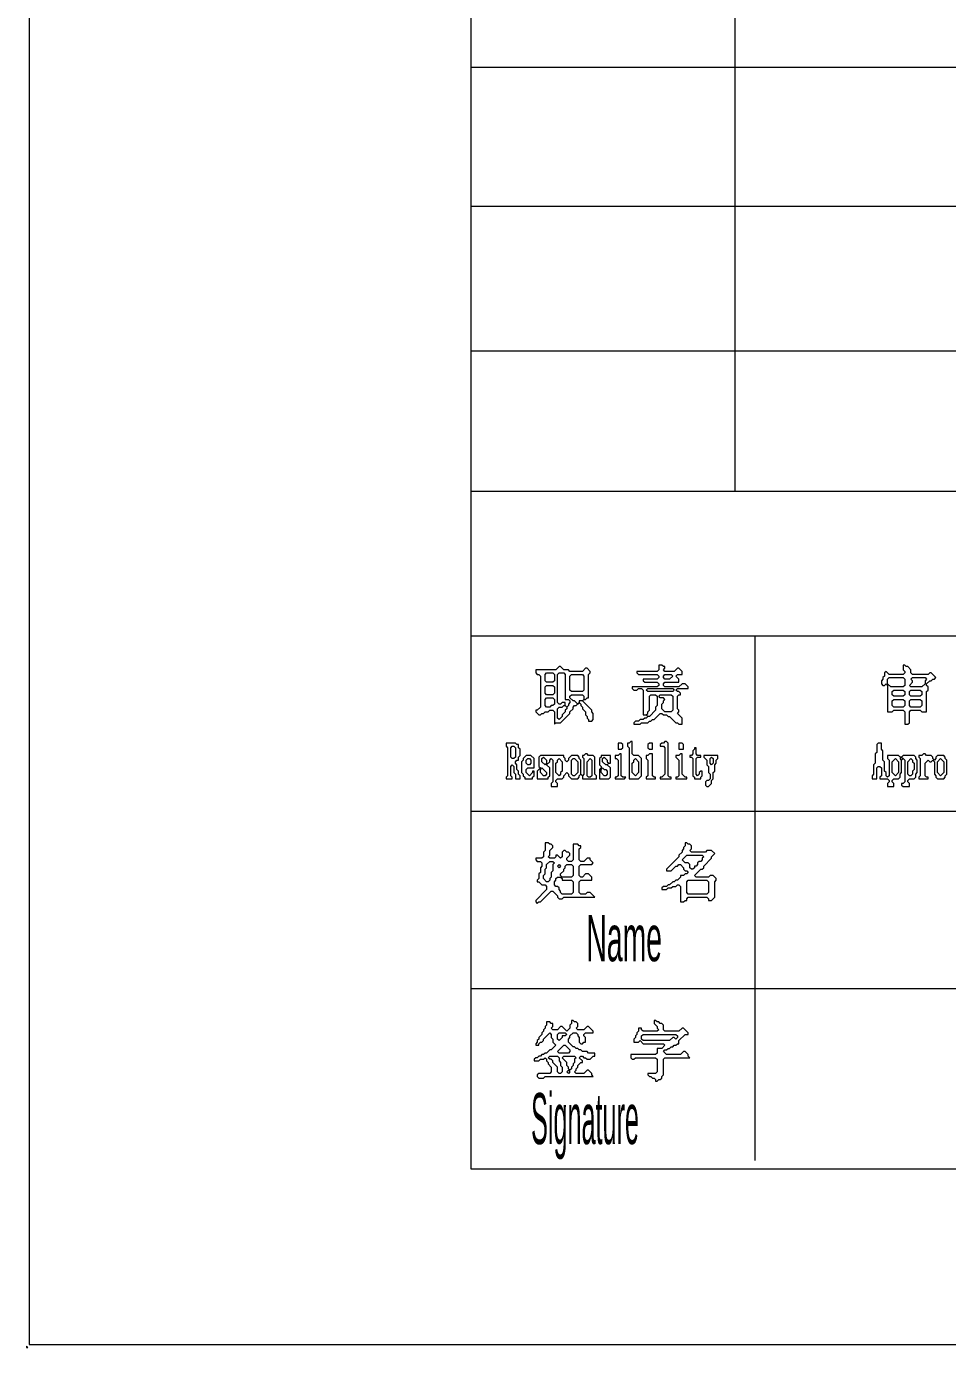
# Model space of a CAD drawing. Header units: millimetres. Extents: x 10 to 220, y 12 to 309.
# Drawn here: x 9.9 to 61.7, y 11.6 to 85.8 of the extents above; entities that cross this region are included whole.
import ezdxf

# ---------------------------------------------------------------- set-up
doc = ezdxf.new("R2010")
doc.units = ezdxf.units.MM
for name, color, linetype, lineweight in [('OCR_TEXT', 6, 'Continuous', 0), ('TRACE_STRAIGHT', 5, 'Continuous', 0), ('TRACE_TEXT_SYMBOL', 6, 'Continuous', 0)]:
    doc.layers.add(name, color=color, linetype=linetype, lineweight=lineweight)
doc.styles.add('wqy-unicode', font='wqy-unicode.lff')

msp = doc.modelspace()

# ---------------------------------------------------------------- linework, layer by layer
at = {"layer": 'TRACE_STRAIGHT', "color": 5}
for p, q in [((10.043, 308.516), (10.043, 11.726)), ((34.874, 298.539), (34.874, 21.606)), ((49.72, 238.503), (49.72, 59.675)), ((34.874, 83.516), (209.428, 83.516)), ((34.874, 75.698), (209.428, 75.698)), ((34.874, 67.564), (209.428, 67.564)), ((34.874, 59.675), (209.43, 59.675)), ((34.874, 51.549), (209.43, 51.549)), ((50.844, 51.549), (50.844, 22.072)), ((34.874, 41.7), (209.428, 41.7)), ((34.874, 31.743), (209.428, 31.743)), ((34.874, 21.606), (209.901, 21.606)), ((10.043, 11.726), (219.681, 11.726))]:
    msp.add_line(p, q, dxfattribs=at)
at = {"layer": 'TRACE_TEXT_SYMBOL', "color": 6}
for points in [[(39.838, 49.82), (39.663, 49.645), (38.525, 49.645), (38.525, 49.469), (38.612, 49.382), (38.7, 49.382), (38.788, 49.294), (38.788, 47.543), (38.612, 47.368), (38.525, 47.368), (38.525, 47.281), (38.7, 47.105), (38.788, 47.105), (38.875, 47.193), (38.963, 47.193), (39.05, 47.281), (39.225, 47.281), (39.313, 47.368), (39.488, 47.368), (39.576, 47.281), (39.576, 46.58), (39.663, 46.668), (39.926, 46.668), (40.451, 47.193), (40.451, 47.281), (40.626, 47.456), (40.626, 47.543), (40.714, 47.631), (40.801, 47.631), (40.976, 47.806), (41.064, 47.718), (41.064, 47.631), (41.152, 47.543), (41.152, 47.456), (41.327, 47.281), (41.327, 47.105), (41.414, 47.018), (41.414, 46.93), (41.502, 46.843), (41.502, 46.755), (41.677, 46.755), (41.764, 46.843), (41.764, 47.193), (41.677, 47.281), (41.677, 47.368), (41.152, 47.893), (41.239, 47.981), (41.327, 47.981), (41.414, 48.069), (41.502, 48.069), (41.502, 49.382), (41.589, 49.469), (41.589, 49.557), (41.414, 49.732), (41.327, 49.732), (41.152, 49.557), (40.451, 49.557), (40.364, 49.645), (40.101, 49.645), (39.926, 49.82)], [(59.188, 49.907), (59.188, 49.645), (59.276, 49.557), (59.276, 49.469), (59.188, 49.382), (58.4, 49.382), (58.225, 49.557), (58.138, 49.469), (58.138, 49.294), (58.05, 49.207), (58.05, 49.119), (57.962, 49.032), (57.962, 48.857), (58.05, 48.769), (58.138, 48.769), (58.225, 48.857), (58.313, 48.769), (58.313, 47.281), (58.575, 47.281), (58.663, 47.368), (59.188, 47.368), (59.276, 47.281), (59.276, 46.58), (59.451, 46.58), (59.538, 46.668), (59.538, 47.281), (59.626, 47.368), (60.151, 47.368), (60.239, 47.281), (60.502, 47.281), (60.502, 48.419), (60.589, 48.506), (60.589, 48.681), (60.502, 48.769), (60.502, 48.857), (60.677, 49.032), (60.764, 49.032), (60.852, 49.119), (60.939, 49.119), (61.027, 49.207), (60.764, 49.469), (60.677, 49.469), (60.589, 49.382), (59.714, 49.382), (59.626, 49.469), (59.626, 49.645), (59.451, 49.82), (59.363, 49.82), (59.276, 49.907)], [(39.05, 49.382), (39.138, 49.469), (39.488, 49.469), (39.576, 49.382), (39.576, 49.032), (39.488, 48.944), (39.138, 48.944), (39.05, 49.032)], [(39.751, 49.382), (39.838, 49.469), (40.101, 49.469), (40.188, 49.382), (40.188, 47.981), (40.364, 47.981), (40.451, 47.893), (40.451, 47.806), (40.364, 47.718), (40.364, 47.631), (40.276, 47.543), (40.188, 47.631), (40.188, 47.806), (40.013, 47.806), (39.926, 47.718), (39.838, 47.718), (39.751, 47.806)], [(40.451, 49.294), (40.539, 49.382), (41.152, 49.382), (41.239, 49.294), (41.239, 48.506), (41.152, 48.419), (40.539, 48.419), (40.451, 48.506)], [(45.705, 49.294), (45.792, 49.382), (46.142, 49.382), (46.23, 49.294), (46.055, 49.119), (45.792, 49.119), (45.705, 49.207)], [(58.313, 49.119), (58.4, 49.207), (59.188, 49.207), (59.276, 49.119), (59.276, 48.769), (59.188, 48.681), (58.488, 48.681), (58.313, 48.857)], [(59.626, 49.119), (59.714, 49.207), (60.414, 49.207), (60.502, 49.119), (60.414, 49.032), (60.414, 48.857), (60.239, 48.681), (59.626, 48.681), (59.538, 48.769), (59.714, 48.944), (59.714, 49.032)], [(39.05, 48.681), (39.138, 48.769), (39.488, 48.769), (39.576, 48.681), (39.576, 48.331), (39.488, 48.244), (39.138, 48.244), (39.05, 48.331)], [(44.741, 48.506), (44.829, 48.594), (46.23, 48.594), (46.317, 48.506), (46.23, 48.419), (44.829, 48.419)], [(58.575, 48.419), (58.663, 48.506), (59.188, 48.506), (59.276, 48.419), (59.276, 48.244), (59.188, 48.156), (58.663, 48.156), (58.575, 48.244)], [(59.538, 48.419), (59.626, 48.506), (60.151, 48.506), (60.239, 48.419), (60.239, 48.244), (60.151, 48.156), (59.626, 48.156), (59.538, 48.244)], [(39.05, 47.981), (39.138, 48.069), (39.488, 48.069), (39.576, 47.981), (39.576, 47.718), (39.488, 47.631), (39.4, 47.631), (39.313, 47.543), (39.138, 47.543), (39.05, 47.631)], [(40.013, 47.543), (40.101, 47.631), (40.188, 47.631), (40.276, 47.543), (40.276, 47.456), (40.188, 47.368), (40.188, 47.281), (40.013, 47.105), (40.013, 47.018), (39.838, 46.843), (39.751, 46.93), (39.751, 47.456), (39.838, 47.543)], [(40.451, 48.156), (40.539, 48.244), (41.152, 48.244), (41.239, 48.156), (41.239, 47.981), (41.152, 47.893), (40.976, 47.893), (40.976, 47.806), (40.889, 47.718), (40.714, 47.893), (40.626, 47.893), (40.451, 48.069)], [(44.917, 48.156), (45.004, 48.244), (45.267, 48.244), (45.354, 48.156), (45.354, 47.631), (45.267, 47.543), (45.267, 47.368), (44.917, 47.018), (44.829, 47.018), (44.741, 47.105), (44.829, 47.193), (44.829, 47.281), (44.917, 47.368)], [(45.442, 48.156), (45.529, 48.244), (46.142, 48.244), (46.23, 48.156), (46.23, 47.368), (46.142, 47.281), (45.792, 47.281), (45.617, 47.456), (45.617, 47.718), (45.705, 47.806), (45.705, 47.893), (45.792, 47.981), (45.705, 48.069), (45.529, 48.069)], [(58.575, 47.893), (58.663, 47.981), (59.188, 47.981), (59.276, 47.893), (59.276, 47.631), (59.188, 47.543), (58.663, 47.543), (58.575, 47.631)], [(59.538, 47.893), (59.626, 47.981), (60.151, 47.981), (60.239, 47.893), (60.239, 47.631), (60.151, 47.543), (59.626, 47.543), (59.538, 47.631)], [(36.861, 45.529), (36.861, 45.354), (36.949, 45.267), (36.949, 43.691), (36.861, 43.603), (36.861, 43.516), (37.212, 43.516), (37.212, 43.603), (37.124, 43.691), (37.124, 44.216), (37.212, 44.304), (37.299, 44.216), (37.299, 43.866), (37.387, 43.778), (37.387, 43.516), (37.649, 43.516), (37.649, 43.691), (37.562, 43.778), (37.562, 43.953), (37.474, 44.041), (37.474, 44.304), (37.387, 44.391), (37.387, 44.479), (37.474, 44.566), (37.562, 44.566), (37.562, 44.741), (37.649, 44.829), (37.649, 45.179), (37.562, 45.267), (37.562, 45.442), (37.474, 45.442), (37.387, 45.529)], [(37.124, 45.267), (37.212, 45.354), (37.299, 45.354), (37.387, 45.267), (37.387, 44.741), (37.299, 44.654), (37.212, 44.654), (37.124, 44.741)], [(43.165, 45.529), (43.165, 45.179), (43.341, 45.179), (43.428, 45.267), (43.428, 45.442), (43.341, 45.529)], [(43.866, 45.617), (43.778, 45.529), (43.691, 45.529), (43.691, 45.354), (43.778, 45.267), (43.778, 43.516), (44.304, 43.516), (44.479, 43.691), (44.479, 44.654), (44.304, 44.829), (44.041, 44.829), (43.953, 44.917), (43.953, 45.617)], [(44.917, 45.529), (44.829, 45.442), (44.829, 45.267), (44.917, 45.179), (45.092, 45.179), (45.092, 45.529)], [(45.792, 45.617), (45.705, 45.529), (45.617, 45.529), (45.529, 45.442), (45.529, 45.354), (45.705, 45.354), (45.792, 45.267), (45.792, 43.778), (45.617, 43.603), (45.529, 43.603), (45.529, 43.516), (46.142, 43.516), (46.142, 43.603), (46.055, 43.603), (45.967, 43.691), (45.967, 45.529), (45.88, 45.617)], [(46.58, 45.529), (46.58, 45.179), (46.843, 45.179), (46.843, 45.442), (46.755, 45.529)], [(38, 44.829), (37.824, 44.654), (37.824, 44.566), (37.737, 44.479), (37.737, 43.866), (37.824, 43.778), (37.824, 43.691), (37.912, 43.603), (37.912, 43.516), (38.35, 43.516), (38.35, 43.603), (38.437, 43.691), (38.437, 43.953), (38.35, 43.953), (38.35, 43.866), (38.175, 43.691), (38, 43.866), (38, 44.041), (38.087, 44.129), (38.437, 44.129), (38.437, 44.654), (38.262, 44.829)], [(38, 44.566), (38.087, 44.654), (38.175, 44.654), (38.262, 44.566), (38.262, 44.391), (38.175, 44.304), (38.087, 44.304), (38, 44.391)], [(41.327, 44.917), (41.239, 44.829), (41.152, 44.829), (41.152, 44.741), (41.239, 44.654), (41.239, 43.778), (41.152, 43.691), (41.064, 43.778), (41.064, 44.566), (40.976, 44.654), (40.976, 44.741), (40.889, 44.829), (40.539, 44.829), (40.364, 44.654), (40.364, 44.566), (40.276, 44.479), (40.188, 44.566), (40.188, 44.654), (40.101, 44.741), (40.101, 44.829), (38.788, 44.829), (38.7, 44.741), (38.7, 44.216), (38.788, 44.129), (38.612, 43.953), (38.612, 43.516), (39.225, 43.516), (39.225, 43.603), (39.313, 43.691), (39.313, 44.129), (39.138, 44.304), (39.313, 44.479), (39.313, 44.566), (39.4, 44.654), (39.488, 44.566), (39.488, 43.341), (39.4, 43.253), (39.4, 43.078), (39.751, 43.078), (39.751, 43.253), (39.663, 43.341), (39.663, 43.428), (39.751, 43.516), (40.013, 43.516), (40.101, 43.603), (40.101, 43.691), (40.276, 43.866), (40.364, 43.778), (40.364, 43.691), (40.539, 43.516), (40.889, 43.516), (40.976, 43.603), (40.976, 43.691), (41.064, 43.778), (41.152, 43.691), (41.152, 43.516), (41.94, 43.516), (41.94, 43.691), (41.852, 43.778), (41.852, 44.741), (41.764, 44.829), (41.502, 44.829), (41.414, 44.917)], [(38.875, 44.654), (38.963, 44.741), (39.138, 44.566), (39.138, 44.391), (39.05, 44.304), (38.875, 44.479)], [(39.751, 44.566), (39.838, 44.654), (40.013, 44.479), (40.013, 43.953), (39.926, 43.866), (39.926, 43.778), (39.838, 43.691), (39.663, 43.866), (39.663, 44.391), (39.751, 44.479)], [(40.539, 44.566), (40.626, 44.654), (40.714, 44.654), (40.889, 44.479), (40.889, 43.866), (40.714, 43.691), (40.626, 43.691), (40.539, 43.778)], [(41.589, 44.654), (41.677, 44.566), (41.677, 43.691), (41.589, 43.603), (41.502, 43.603), (41.414, 43.691), (41.414, 44.479)], [(42.202, 44.829), (42.202, 44.741), (42.115, 44.654), (42.115, 44.304), (42.202, 44.216), (42.202, 44.129), (42.115, 44.041), (42.115, 43.516), (42.64, 43.516), (42.728, 43.603), (42.728, 44.129), (42.552, 44.304), (42.64, 44.391), (42.728, 44.391), (42.728, 44.829)], [(42.29, 44.654), (42.377, 44.741), (42.552, 44.566), (42.552, 44.479), (42.64, 44.391), (42.552, 44.304), (42.465, 44.304), (42.29, 44.479)], [(43.253, 44.917), (43.165, 44.829), (42.99, 44.829), (42.99, 44.654), (43.078, 44.654), (43.165, 44.566), (43.165, 43.691), (43.078, 43.603), (42.99, 43.603), (42.99, 43.516), (43.516, 43.516), (43.603, 43.603), (43.428, 43.603), (43.341, 43.691), (43.341, 44.917)], [(44.041, 44.566), (44.129, 44.654), (44.304, 44.479), (44.304, 43.866), (44.129, 43.691), (43.953, 43.866), (43.953, 44.391), (44.041, 44.479)], [(44.917, 44.917), (44.829, 44.829), (44.741, 44.829), (44.741, 44.654), (44.829, 44.566), (44.829, 43.691), (44.741, 43.603), (44.741, 43.516), (45.267, 43.516), (45.267, 43.603), (45.179, 43.603), (45.092, 43.691), (45.092, 44.917)], [(46.668, 44.917), (46.58, 44.829), (46.405, 44.829), (46.405, 44.741), (46.58, 44.566), (46.58, 43.691), (46.493, 43.603), (46.405, 43.603), (46.405, 43.516), (47.018, 43.516), (47.018, 43.603), (46.93, 43.603), (46.755, 43.778), (46.755, 44.917)], [(47.456, 45.267), (47.456, 45.179), (47.368, 45.092), (47.368, 44.917), (47.281, 44.829), (47.193, 44.829), (47.193, 44.741), (47.281, 44.741), (47.368, 44.654), (47.368, 43.691), (47.456, 43.603), (47.456, 43.516), (47.806, 43.516), (47.806, 43.603), (47.893, 43.691), (47.893, 43.953), (47.806, 43.953), (47.718, 43.866), (47.718, 43.778), (47.631, 43.691), (47.543, 43.778), (47.543, 44.654), (47.631, 44.741), (47.806, 44.741), (47.806, 44.829), (47.631, 44.829), (47.543, 44.917), (47.543, 45.267)], [(47.981, 44.829), (47.981, 44.741), (48.156, 44.566), (48.156, 44.304), (48.244, 44.216), (48.244, 43.866), (48.331, 43.778), (48.331, 43.516), (48.244, 43.428), (48.156, 43.428), (48.069, 43.341), (48.069, 43.165), (48.156, 43.078), (48.244, 43.078), (48.419, 43.253), (48.419, 43.428), (48.506, 43.516), (48.506, 43.866), (48.594, 43.953), (48.594, 44.304), (48.681, 44.391), (48.681, 44.566), (48.769, 44.654), (48.769, 44.829)], [(48.331, 44.654), (48.419, 44.741), (48.506, 44.654), (48.506, 44.391), (48.419, 44.304), (48.331, 44.391)], [(58.75, 44.654), (58.926, 44.479), (58.926, 43.866), (58.75, 43.691), (58.575, 43.866), (58.575, 44.479)], [(59.013, 44.654), (59.101, 44.741), (59.188, 44.654), (59.101, 44.566)], [(59.626, 44.654), (59.714, 44.566), (59.714, 44.479), (59.801, 44.391), (59.801, 44.041), (59.714, 43.953), (59.714, 43.778), (59.626, 43.691), (59.538, 43.691), (59.451, 43.778), (59.451, 44.479)], [(60.326, 44.917), (60.239, 44.829), (60.064, 44.829), (60.064, 44.741), (60.151, 44.654), (60.151, 43.691), (60.064, 43.603), (60.064, 43.516), (60.589, 43.516), (60.589, 43.603), (60.502, 43.603), (60.414, 43.691), (60.414, 44.391), (60.589, 44.566), (60.677, 44.479), (60.764, 44.479), (60.852, 44.566), (60.939, 44.479), (60.939, 43.778), (61.027, 43.691), (61.027, 43.603), (61.114, 43.516), (61.465, 43.516), (61.552, 43.603), (61.552, 43.691), (61.64, 43.778), (61.64, 44.566), (61.552, 44.654), (61.552, 44.741), (61.465, 44.829), (61.114, 44.829), (61.027, 44.741), (61.027, 44.654), (60.939, 44.566), (60.852, 44.654), (60.852, 44.741), (60.764, 44.829), (60.502, 44.829), (60.414, 44.917)], [(61.29, 44.654), (61.465, 44.479), (61.465, 43.866), (61.29, 43.691), (61.114, 43.866), (61.114, 44.479)], [(38.788, 44.041), (38.875, 44.129), (39.138, 43.866), (39.138, 43.778), (39.05, 43.691), (38.963, 43.691), (38.788, 43.866)], [(42.202, 44.041), (42.29, 44.129), (42.377, 44.041), (42.465, 44.041), (42.552, 43.953), (42.552, 43.778), (42.465, 43.691), (42.377, 43.691), (42.202, 43.866)], [(39.313, 38.875), (39.488, 38.875), (39.576, 38.788), (39.488, 38.7), (39.488, 38.35), (39.4, 38.262), (39.4, 38), (39.313, 37.912), (39.313, 37.824), (39.225, 37.737), (39.138, 37.737), (38.963, 37.912), (38.963, 38.087), (39.05, 38.175), (39.05, 38.437), (39.138, 38.525), (39.138, 38.7)], [(39.751, 38.612), (39.838, 38.7), (39.926, 38.612), (39.838, 38.525)], [(40.188, 38.612), (40.276, 38.7), (40.539, 38.7), (40.626, 38.612), (40.626, 38.087), (40.539, 38), (40.013, 38), (39.926, 38.087), (39.926, 38.175), (40.101, 38.35), (40.101, 38.437), (40.188, 38.525)], [(47.018, 39.225), (47.893, 39.225), (47.981, 39.138), (47.893, 39.05), (47.893, 38.963), (47.806, 38.875), (47.718, 38.875), (47.631, 38.788), (47.631, 38.7), (47.543, 38.612), (47.456, 38.612), (47.456, 38.525), (47.368, 38.437), (47.281, 38.437), (47.193, 38.525), (47.193, 38.7), (47.105, 38.788), (46.93, 38.788), (46.755, 38.963)], [(39.663, 37.912), (39.751, 38), (39.926, 38), (40.013, 37.912), (40.013, 37.824), (40.539, 37.824), (40.626, 37.737), (40.626, 37.124), (40.539, 37.036), (40.013, 37.036), (39.926, 37.124), (39.926, 37.212), (39.838, 37.299), (39.838, 37.387), (39.751, 37.474), (39.663, 37.474), (39.576, 37.562), (39.576, 37.737), (39.663, 37.824)], [(47.018, 37.737), (47.105, 37.824), (48.156, 37.824), (48.244, 37.737), (48.244, 37.124), (48.156, 37.036), (47.105, 37.036), (47.018, 37.124)], [(39.751, 29.156), (39.838, 29.244), (40.188, 29.244), (40.276, 29.156), (40.188, 29.069), (40.013, 29.069), (40.013, 28.981), (39.838, 28.806), (39.751, 28.894)], [(44.479, 29.069), (44.566, 29.156), (46.405, 29.156), (46.493, 29.069), (46.493, 28.981), (46.405, 28.894), (46.317, 28.981), (46.23, 28.981), (46.055, 28.806), (44.566, 28.806), (44.479, 28.894)], [(40.101, 28.543), (40.188, 28.543), (40.451, 28.281), (40.451, 28.193), (40.364, 28.106), (39.838, 28.106), (39.751, 28.193)], [(39.225, 27.843), (39.313, 27.931), (39.751, 27.931), (39.838, 27.843), (39.838, 27.668), (39.926, 27.58), (39.926, 27.405), (40.013, 27.318), (40.013, 27.055), (39.926, 26.967), (39.838, 26.967), (39.751, 27.055), (39.751, 27.318), (39.488, 27.58), (39.488, 27.668), (39.4, 27.755), (39.313, 27.755)], [(40.013, 27.843), (40.101, 27.931), (40.714, 27.931), (40.801, 27.843), (40.714, 27.755), (40.714, 27.58), (40.626, 27.493), (40.626, 27.405), (40.539, 27.318), (40.539, 27.23), (40.451, 27.143), (40.364, 27.23), (40.364, 27.318), (40.276, 27.405), (40.276, 27.58)], [(40.276, 27.055), (40.364, 27.143), (40.451, 27.055), (40.364, 26.967)], [(9.894, 11.645), (9.894, 11.557), (9.981, 11.557)]]:
    msp.add_lwpolyline(points, close=True, dxfattribs=at)
for points in [[(45.442, 49.907), (45.442, 49.645), (45.354, 49.557), (44.216, 49.557), (44.216, 49.469), (44.304, 49.382), (45.354, 49.382), (45.442, 49.294), (45.442, 49.207), (45.354, 49.119), (44.566, 49.119), (44.566, 49.032), (44.654, 48.944), (45.354, 48.944), (45.442, 48.857), (45.442, 48.769), (45.354, 48.681), (43.953, 48.681), (43.953, 48.594), (44.041, 48.506), (44.216, 48.506), (44.304, 48.594), (44.479, 48.594), (44.566, 48.506), (44.566, 47.105), (44.741, 47.105), (44.829, 47.018), (44.741, 46.93), (44.654, 46.93), (44.566, 46.843), (44.391, 46.843), (44.304, 46.755), (44.129, 46.755), (44.041, 46.668), (44.041, 46.58), (44.391, 46.58), (44.479, 46.668), (44.829, 46.668), (44.917, 46.755), (45.004, 46.755), (45.092, 46.843), (45.179, 46.843), (45.529, 47.193), (45.617, 47.193), (45.705, 47.105), (45.88, 47.105), (45.967, 47.018), (46.055, 47.018), (46.405, 46.668), (46.493, 46.668), (46.58, 46.58), (46.755, 46.58), (46.755, 46.93), (46.493, 47.193), (46.58, 47.281), (46.58, 47.368), (46.493, 47.456), (46.493, 48.156), (46.58, 48.244), (46.668, 48.244), (46.668, 48.331), (46.58, 48.419), (46.493, 48.419), (46.405, 48.506)], [(46.405, 48.506), (46.493, 48.594), (47.105, 48.594), (47.105, 48.681), (46.93, 48.857), (46.755, 48.857), (46.58, 48.681), (45.792, 48.681), (45.705, 48.769), (45.705, 48.857), (45.792, 48.944), (46.58, 48.944), (46.58, 49.119), (46.405, 49.294), (46.493, 49.382), (46.755, 49.382), (46.755, 49.557), (46.58, 49.732), (46.493, 49.732), (46.317, 49.557), (45.792, 49.557), (45.705, 49.645), (45.792, 49.732), (45.792, 49.82), (45.705, 49.82), (45.617, 49.907), (45.442, 49.907)], [(57.787, 45.529), (57.7, 45.442), (57.7, 45.004), (57.612, 44.917), (57.612, 44.391), (57.525, 44.304), (57.525, 43.778), (57.437, 43.691), (57.437, 43.516), (57.7, 43.516), (57.7, 44.129), (57.787, 44.216), (57.875, 44.216), (57.962, 44.129), (57.962, 43.691), (57.875, 43.603), (57.875, 43.516), (58.313, 43.516), (58.4, 43.428), (58.4, 43.341), (58.313, 43.253), (58.313, 43.078), (58.663, 43.078), (58.663, 43.253), (58.575, 43.341), (58.575, 43.428), (58.663, 43.516), (58.926, 43.516), (59.013, 43.603), (59.013, 43.778), (59.101, 43.866), (59.101, 44.566), (59.188, 44.654), (59.276, 44.566), (59.276, 43.341), (59.188, 43.253), (59.101, 43.253), (59.101, 43.165), (59.188, 43.078), (59.538, 43.078), (59.538, 43.253), (59.451, 43.341), (59.451, 43.428), (59.538, 43.516), (59.801, 43.516), (59.889, 43.603), (59.889, 43.778), (59.976, 43.866), (59.976, 44.566), (59.889, 44.654), (59.889, 44.741), (59.801, 44.829), (59.188, 44.829), (59.101, 44.741), (59.013, 44.741), (58.926, 44.829), (58.313, 44.829), (58.313, 44.654), (58.4, 44.566), (58.4, 43.691), (58.313, 43.603), (58.225, 43.691), (58.225, 43.866), (58.138, 43.953)], [(58.138, 43.953), (58.138, 44.479), (58.05, 44.566), (58.05, 45.092), (57.962, 45.179), (57.962, 45.529), (57.787, 45.529)], [(39.05, 39.926), (39.05, 39.488), (38.963, 39.4), (38.963, 39.138), (38.875, 39.05), (38.525, 39.05), (38.525, 38.963), (38.612, 38.875), (38.788, 38.875), (38.875, 38.788), (38.875, 38.612), (38.788, 38.525), (38.788, 38.262), (38.7, 38.175), (38.7, 37.912), (38.612, 37.824), (38.612, 37.737), (38.7, 37.737), (38.875, 37.562), (39.05, 37.562), (39.138, 37.474), (39.138, 37.299), (38.525, 36.686), (38.525, 36.599), (38.612, 36.511), (38.7, 36.599), (38.788, 36.599), (39.4, 37.212), (39.488, 37.212), (39.751, 36.949), (39.751, 36.861), (39.838, 36.774), (40.013, 36.774), (40.101, 36.861), (41.852, 36.861), (41.589, 37.124), (41.414, 37.124), (41.327, 37.036), (41.064, 37.036), (40.976, 37.124), (40.976, 37.737), (41.064, 37.824), (41.677, 37.824), (41.677, 38), (41.502, 38.175), (41.327, 38.175), (41.152, 38), (41.064, 38), (40.976, 38.087), (40.976, 38.612), (41.064, 38.7), (41.677, 38.7), (41.764, 38.788), (41.589, 38.963), (41.589, 39.05), (41.414, 39.05), (41.239, 38.875), (41.064, 38.875), (40.976, 38.963), (40.976, 39.576), (41.064, 39.663), (41.064, 39.751), (40.976, 39.751), (40.889, 39.838)], [(40.889, 39.838), (40.626, 39.838), (40.626, 38.963), (40.539, 38.875), (40.364, 38.875), (40.276, 38.963), (40.276, 39.05), (40.451, 39.225), (40.451, 39.313), (40.364, 39.4), (40.276, 39.4), (40.188, 39.488), (40.101, 39.488), (40.013, 39.4), (40.013, 39.138), (39.926, 39.05), (39.751, 39.225), (39.663, 39.225), (39.663, 39.138), (39.576, 39.05), (39.313, 39.05), (39.225, 39.138), (39.313, 39.225), (39.313, 39.488), (39.488, 39.663), (39.488, 39.751), (39.4, 39.838), (39.313, 39.838), (39.225, 39.926), (39.05, 39.926)], [(46.93, 39.926), (46.93, 39.751), (46.843, 39.663), (46.843, 39.576), (46.755, 39.488), (46.755, 39.4), (46.58, 39.225), (46.58, 39.138), (45.88, 38.437), (45.88, 38.35), (46.142, 38.35), (46.405, 38.612), (46.493, 38.612), (46.58, 38.7), (46.668, 38.7), (46.843, 38.525), (46.843, 38.437), (46.93, 38.35), (47.018, 38.35), (47.105, 38.262), (47.018, 38.175), (46.93, 38.175), (46.843, 38.087), (46.668, 38.087), (46.668, 38), (46.493, 37.824), (46.405, 37.824), (46.317, 37.737), (46.23, 37.737), (46.055, 37.562), (45.967, 37.562), (45.88, 37.474), (45.705, 37.474), (45.617, 37.387), (45.617, 37.299), (45.88, 37.299), (45.967, 37.387), (46.142, 37.387), (46.23, 37.474), (46.405, 37.474), (46.493, 37.562), (46.58, 37.562), (46.668, 37.474), (46.668, 36.599), (46.843, 36.599), (46.93, 36.686), (47.018, 36.686), (47.018, 36.774), (47.105, 36.861), (48.156, 36.861), (48.244, 36.774), (48.244, 36.686), (48.419, 36.686), (48.594, 36.861), (48.594, 37.737), (48.681, 37.824), (48.681, 37.912), (48.506, 38.087), (48.331, 38.087), (48.244, 38), (47.543, 38), (47.456, 38.087), (47.806, 38.437), (47.893, 38.437)], [(47.893, 38.437), (47.981, 38.525), (47.981, 38.612), (48.419, 39.05), (48.419, 39.138), (48.594, 39.313), (48.419, 39.488), (48.156, 39.488), (48.069, 39.4), (47.281, 39.4), (47.193, 39.488), (47.281, 39.576), (47.281, 39.751), (47.193, 39.838), (47.105, 39.838), (47.018, 39.926), (46.93, 39.926)], [(40.539, 29.944), (40.539, 29.769), (40.451, 29.682), (40.451, 29.507), (40.276, 29.331), (40.013, 29.594), (39.926, 29.594), (39.751, 29.419), (39.488, 29.419), (39.4, 29.507), (39.488, 29.594), (39.488, 29.769), (39.4, 29.769), (39.313, 29.857), (39.138, 29.857), (39.138, 29.682), (39.05, 29.594), (39.05, 29.507), (38.963, 29.419), (38.963, 29.331), (38.875, 29.244), (38.875, 29.156), (38.7, 28.981), (38.7, 28.894), (38.612, 28.806), (38.612, 28.719), (38.525, 28.631), (38.525, 28.543), (38.7, 28.543), (38.7, 28.631), (38.788, 28.719), (38.875, 28.719), (38.963, 28.806), (38.963, 28.894), (39.313, 29.244), (39.4, 29.156), (39.4, 28.981), (39.488, 28.894), (39.488, 28.719), (39.663, 28.543), (39.4, 28.281), (39.313, 28.281), (39.138, 28.106), (39.05, 28.106), (38.963, 28.018), (38.875, 28.018), (38.788, 27.931), (38.7, 27.931), (38.612, 27.843), (38.525, 27.843), (38.437, 27.755), (38.437, 27.668), (38.7, 27.668), (38.788, 27.755), (38.963, 27.755), (39.05, 27.843), (39.138, 27.755), (39.138, 27.668), (39.225, 27.58), (39.225, 27.493), (39.4, 27.318), (39.4, 27.055), (39.313, 26.967), (38.7, 26.967)], [(40.889, 29.419), (40.801, 29.507), (40.889, 29.594), (40.889, 29.769), (40.801, 29.857), (40.714, 29.857), (40.626, 29.944), (40.539, 29.944)], [(45.179, 29.944), (45.179, 29.769), (45.354, 29.594), (45.354, 29.507), (45.442, 29.419), (45.354, 29.331), (44.566, 29.331), (44.479, 29.419), (44.479, 29.507), (44.304, 29.507), (44.304, 29.331), (44.216, 29.244), (44.216, 29.156), (44.129, 29.069), (44.129, 28.981), (44.041, 28.894), (44.041, 28.719), (44.304, 28.719), (44.391, 28.806), (44.566, 28.631), (45.705, 28.631), (45.792, 28.543), (45.617, 28.368), (45.354, 28.368), (45.354, 28.106), (45.267, 28.018), (43.866, 28.018), (43.866, 27.843), (43.953, 27.755), (44.041, 27.755), (44.129, 27.843), (45.267, 27.843), (45.354, 27.755), (45.354, 27.055), (45.267, 26.967), (44.829, 26.967), (44.829, 26.88), (44.917, 26.792), (45.004, 26.792), (45.092, 26.705), (45.179, 26.705), (45.267, 26.617), (45.267, 26.53), (45.354, 26.53), (45.442, 26.617), (45.529, 26.617), (45.617, 26.705), (45.617, 26.792), (45.705, 26.88), (45.705, 27.755), (45.792, 27.843), (47.193, 27.843), (47.105, 27.931), (47.105, 28.018), (46.93, 28.193), (46.843, 28.193), (46.668, 28.018), (45.88, 28.018), (45.705, 28.193), (45.792, 28.281), (45.88, 28.281), (45.967, 28.368), (46.055, 28.368), (46.142, 28.456)], [(46.142, 28.456), (46.23, 28.456), (46.317, 28.543), (46.405, 28.543), (46.493, 28.631), (46.58, 28.631), (46.58, 28.806), (46.93, 29.156), (47.105, 29.156), (47.105, 29.244), (46.843, 29.507), (46.755, 29.507), (46.58, 29.331), (45.792, 29.331), (45.705, 29.419), (45.705, 29.682), (45.617, 29.769), (45.529, 29.769), (45.442, 29.857), (45.354, 29.857), (45.267, 29.944), (45.179, 29.944)], [(38.7, 26.967), (38.612, 26.88), (38.612, 26.792), (38.7, 26.705), (38.963, 26.705), (39.05, 26.792), (41.764, 26.792), (41.677, 26.88), (41.677, 26.967), (41.502, 27.143), (41.414, 27.143), (41.239, 26.967), (40.801, 26.967), (40.714, 27.055), (40.801, 27.143), (40.801, 27.23), (40.889, 27.318), (40.889, 27.405), (41.064, 27.58), (41.152, 27.58), (41.152, 27.668), (40.976, 27.843), (41.064, 27.931), (41.152, 27.931), (41.239, 27.843), (41.327, 27.843), (41.414, 27.755), (41.589, 27.755), (41.764, 27.931), (41.852, 27.931), (41.852, 28.106), (41.502, 28.106), (41.414, 28.193), (41.152, 28.193), (41.064, 28.281), (40.976, 28.281), (40.889, 28.368), (40.801, 28.368), (40.714, 28.456), (40.626, 28.456), (40.364, 28.719), (40.364, 28.894), (40.451, 28.981), (40.451, 29.069), (40.626, 29.244), (40.801, 29.244), (40.889, 29.156), (40.889, 29.069), (40.976, 28.981), (40.976, 28.719), (41.064, 28.631), (41.152, 28.631), (41.239, 28.719), (41.327, 28.719), (41.327, 28.981), (41.239, 29.069), (41.239, 29.156), (41.327, 29.244), (41.764, 29.244), (41.764, 29.331), (41.502, 29.594), (41.414, 29.594), (41.239, 29.419), (40.889, 29.419)]]:
    msp.add_lwpolyline(points, dxfattribs=at)

# ---------------------------------------------------------------- texts
at = {"layer": 'OCR_TEXT', "color": 6, "style": 'wqy-unicode'}
for s, height, width, p in [('Name', 2.5952, 0.459085, (41.375, 33.268)), ('Signature', 2.8684, 0.369334, (38.267, 22.991))]:
    msp.add_text(s, height=height, dxfattribs=dict(at, width=width)).set_placement(p)

doc.saveas('drawing.dxf')
